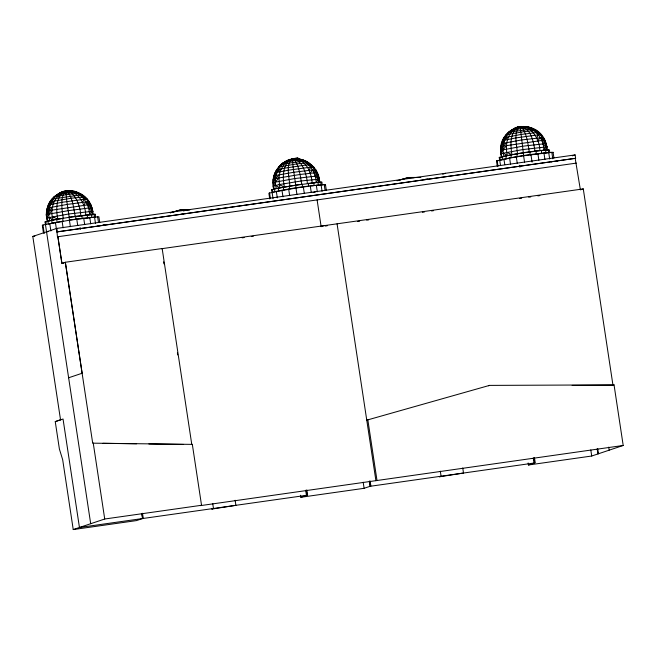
<?xml version="1.0" encoding="UTF-8"?>
<svg xmlns="http://www.w3.org/2000/svg" width="656" height="656" viewBox="0 0 656 656"><rect width="100%" height="100%" fill="white"/><g stroke="black" fill="none" stroke-linecap="round" stroke-linejoin="round"><path stroke-width="0.98" d="M56.613 195.463L54.169 196.997L66.133 194.66L79.163 193.184C62.361 183.5 47.125 203.188 53.218 220.031L47.708 221.293C38.679 186.394 90.79 178.99 93.111 214.602L92.586 214.93M298.595 159.293L299.333 159.047L294.208 158.883L289.747 159.613L287.984 160.589L284.032 164L280.005 171.675L278.89 177.94L279.792 187.887L289.829 186.115C289.731 178.694 283.712 159.072 295.84 158.719C308.443 158.768 319.636 169.822 319.685 182.466L319.16 182.786M546.013 144.615L546.981 146.829L546.259 150.093L543.734 150.249C544.57 134.324 525.202 119.048 511.418 130.511L510.991 130.478C515.403 127.608 520.938 125.394 526.21 127.01C528.383 126.075 518.88 126.608 517.855 127.223C507.219 131.684 504.8 145.452 507.4 155.603L501.373 157.194C493.255 122.221 544.562 114.234 547.301 150.175M58.294 194.873L56.801 194.898C69.946 184.689 90.044 195.406 91.75 211.166L89.544 214.676C89.405 202.425 79.179 189.387 66.051 191.019C66.133 199.809 68.052 208.583 69.167 217.316L93.111 214.602M319.685 182.466L316.118 182.54C315.979 170.289 305.753 157.251 292.625 158.883C292.707 167.674 294.626 176.448 295.741 185.181L320.677 182.048L321.809 182.138L322.252 185.09M523.349 152.889L512 154.75C510.253 145.419 509.441 130.593 520.233 126.592L523.521 126.493L530.212 127.535L523.595 126.444L520.151 126.838L523.349 152.889L539.88 150.642C539.921 137.703 527.793 120.237 514.033 128.666C524.48 124.919 537.395 127.362 542.881 137.785L543.365 137.481L544.488 140.737L544.997 140.425L538.174 132.356L520.774 134.488L504.079 137.752C501.209 143.648 500.052 150.478 501.897 156.866M543.365 137.481L521.471 139.966L501.856 143.598L500.684 147.19L500.971 150.224L500.446 150.544M273.757 189.477C270.903 179.695 274.946 168.485 283.376 162.762C295.618 156.645 287.64 160.162 283.376 162.762L283.81 162.795C286.844 158.793 312.518 154.882 286.27 161.048L289.452 159.695M74.948 192.323C79.196 191.995 64.14 189.486 64.263 192.224C60.254 200.219 62.082 209.756 63.255 218.251L57.818 219.178C56.178 210.797 55.85 201.023 61.254 193.881L61.41 192.733C74.973 185.591 85.805 203.163 85.69 215.07M273.068 186.189L279.153 184.582L284.392 187.034C282.752 178.662 282.424 168.879 287.828 161.737L287.984 160.589L290.239 159.515M511.418 130.511L508.359 132.578L511.204 130.339L515.436 129.453L515.6 128.305L517.855 127.223M74.538 191.995L57.023 194.766C50.135 201.359 47.142 211.527 49.766 220.752M304.679 160.909C298.841 158.096 290.378 161.975 283.597 162.622C276.709 169.215 273.716 179.383 276.34 188.608L278.931 188.067M505.792 136.448L506.719 135.07L506.038 135.013L511.204 130.339C504.325 136.932 501.323 147.1 503.956 156.325M52.701 206.87L48.987 210.781L46.789 214.643L47.191 208.321L47.675 208.026L67.281 204.393L85.911 201.974L89.806 204.762L92.029 207.985L91.496 208.305L92.799 211.257L92.078 214.52L91.75 211.166L88.47 208.05L68.167 210.683L48.839 214.11L46.264 214.971L47.183 221.621M82.402 195.554L84.772 196.849L71.127 198.243L51.857 201.515L48.331 205.156L46.494 211.617L46.264 214.971L46.879 213.331M525.21 126.862C511.04 123.877 517.207 146.436 517.445 153.824M51.857 201.515L49.889 202.179L47.675 208.026L50.512 204.426L54.473 200.974M312.313 166.034L311.354 164.713L305.712 165.066L284.54 168.182L276.471 170.035C273.601 175.939 272.437 182.77 274.29 189.158L275.659 188.789M52.537 199.498L51.849 199.44L53.554 198.866L54.456 196.825L57.023 194.766L54.169 196.997M279.112 167.362L278.431 167.305L280.128 166.731L281.03 164.681L283.597 162.622L280.743 164.861L283.81 162.795M506.038 135.013L507.744 134.447L508.646 132.397L509.761 132.102L533.344 128.756L529.991 127.674L533.344 128.756M46.494 218.325L48.839 214.11L52.316 210.084L87.371 204.918L90.807 204.844L91.151 206.574M273.601 185.861L275.413 181.966L278.89 177.94L300.046 174.471L316.389 172.626L317.389 172.708L318.078 176.169L318.603 175.841L314.806 169.691L310.567 164.648L313.724 167.091L314.88 169.322M500.676 153.898L503.021 149.683L506.498 145.657L541.553 140.491L544.997 140.425L545.341 142.147M82.394 202.335L84.132 199.285L87.15 199.227L87.92 200.72M288.378 160.909L286.565 161.073C300.284 152.659 306.828 173.332 307.352 183.532L312.264 182.926L311.206 176.308L308.968 170.199L310.714 167.149L313.724 167.091L313.281 167.362M536.575 137.908L538.322 134.865L541.339 134.8L540.888 135.079L538.961 132.422L538.174 132.356M49.553 207.526L47.002 211.298L52.316 210.084M315.667 170.806L316.873 173.02L315.749 169.773L314.806 169.691L293.863 172.249L276.127 175.39L273.068 179.473L273.363 182.507L272.839 182.835M503.734 143.106L501.192 146.878L506.498 145.657M83.648 205.295L85.911 201.974L89.175 201.909L90.02 204.344M310.222 173.159L312.486 169.838L316.389 172.626L319.374 179.113L318.652 182.376L317.57 175.759L313.945 172.774M537.838 140.868L540.101 137.547L543.996 140.335L546.21 143.557L522.348 146.255L500.971 150.224L503.177 146.354L506.891 142.442M278.431 169.379L274.905 173.02L273.765 176.185L273.577 179.162L278.89 177.94M506.047 137.096L502.512 140.728L501.856 143.598L504.702 139.999L508.662 136.546M279.276 174.734L275.569 178.637L273.363 182.507L294.741 178.547L318.603 175.841M51.849 199.44L54.456 196.825L50.291 201.933L48.774 204.885L61.91 202.31L84.132 199.285M278.431 167.305L281.03 164.681L289.493 163.032L305.171 160.999L307.607 162.475M61.254 193.881C63.566 190.904 67.576 190.494 71.028 191.29M287.828 161.737C294.929 154.308 306.008 162.565 308.968 170.199M534.968 151.241C533.631 142.221 531.188 127.977 520.233 126.592L513.878 128.756M281.047 168.83L277.086 172.282L274.249 175.882L276.127 175.39M55.58 196.529L59.844 193.094L71.742 191.208M282.154 164.385L286.418 160.95M509.761 132.102L514.033 128.666M57.884 194.537L63.173 191.757M57.236 194.939C71.668 182.147 80.385 203.975 80.778 215.668M284.458 162.401C292.609 157.899 304.072 157.702 310.952 164.959L311.354 164.713M512.074 130.109L517.354 127.33M69.413 190.871L66.051 191.019L59.844 193.094M90.692 523.718L45.059 221.941L51.652 220.203L69.167 217.316M95.678 217.226L95.235 214.282L94.103 214.184L75.604 216.283L69.077 217.243L69.52 220.186L42.952 224.975L42.304 225.377L43.444 232.937M86.707 199.498L87.15 199.227L83.984 196.784M89.175 201.909L88.691 202.204L89.897 204.418M92.266 211.585L92.799 211.257L90.995 207.895L87.371 204.918M94.653 214.635L95.235 214.282M280.743 164.861L276.873 169.789L275.348 172.741L288.492 170.175L310.714 167.149M308.32 162.893L310.952 164.959M315.265 170.068L315.749 169.773M321.235 182.491L321.809 182.138M324.81 185L325.458 184.598L326.319 190.265M508.359 132.578L504.48 137.506L502.963 140.458L516.1 137.883L538.322 134.865M535.936 130.61L538.56 132.668L538.961 132.422M510.302 157.981L499.692 160.466L499.249 157.514C515.559 153.381 532.606 150.978 549.416 149.855L549.867 152.799M497.346 166.624L496.485 160.95C514.878 156.292 534.107 153.578 553.074 152.315L553.926 157.981M552.418 152.709L553.074 152.315M272.084 192.749L271.633 189.805L274.462 188.854L302.178 184.139L302.621 187.091L308.779 186.255L308.336 183.303M325.458 184.598C306.5 185.861 287.271 188.575 268.878 193.241L269.731 198.907M60.713 193.159L66.051 191.019L68.544 191.101M517.133 127.469L514.173 128.781M298.365 159.047L292.625 158.883L287.287 161.023L289.37 159.744M515.764 128.305L520.233 126.592L522.725 126.674M59.696 193.184L66.051 191.019L69.249 191.495M289.886 159.728L292.625 158.883L297.603 159.146M518.757 127.305L520.233 126.592L522.061 126.797M59.991 193.208L62.943 191.896M63.87 191.814L66.051 191.019L64.575 191.724M290.444 159.679L292.625 158.883L295.118 158.957M518.051 127.387L520.233 126.592L523.439 127.067M142.5 513.271L143.262 518.322L136.497 520.593L73.234 529.564L62.673 459.692L59.401 449.065L55.252 421.628L60.992 419.578M60.541 419.856L32.8 236.439L56.637 228.452L57.457 236.791M102.475 225.32L104.312 224.705M170.453 212.765L180.958 209.772L190.158 209.699M183.491 210.986L186.238 210.051M313.117 192.602L315.856 191.667M376.987 480.389L367.827 419.799L366.761 420.16L489.515 385.392L614.041 384.875L623.2 445.465L200.482 505.628L201.54 505.276L192.331 444.383L191.798 444.563L162.155 248.526L161.622 248.706L583.282 188.895L612.975 385.236L572.147 385.4M397.077 180.753L408.565 177.489L420.832 177.391M442.734 174.217L445.481 173.274M324.039 225.648L321.145 226.64L317.102 199.875M555.862 161.36L557.698 160.745M572.352 155.833L575.115 154.906L575.632 158.293L56.711 231.978M583.299 188.895L580.388 189.846L575.197 158.432M68.618 377.774L82.131 373.248L65.346 262.261L61.91 263.409L57.859 236.652M55.252 421.628L63.042 419.02L79.45 527.481L306.434 495.321L305.671 490.286M192.331 444.383L92.693 443.169L65.329 262.261L162.155 248.526M488.449 385.744L489.515 385.392M73.234 529.564L104.722 519.011L201.54 505.276M612.975 385.236L614.041 384.875M300.538 495.255L300.842 497.281L307.615 495.009L306.852 489.991M300.842 497.281L364.105 488.31L370.878 486.039L370.115 481.02M528.146 462.972L528.457 464.997L535.222 462.726L534.46 457.708M528.457 464.997L591.72 456.018L623.2 445.465M170.158 212.806L180.958 209.772M399.734 179.974L408.565 177.489M181.212 214.422L183.172 213.881M47.027 217.997L68.659 213.987L92.799 211.257M97.826 226.082L99.515 225.639M274.159 192.003L272.658 192.397L272.215 189.445M501.209 153.57L522.84 149.568L546.981 146.829L542.414 137.407M551.171 161.876L552.86 161.433M53.554 198.866L81.41 194.766L84.378 197.095M280.128 166.731L296.84 163.885L308.673 162.68L305.45 161.22M56.678 219.276L57.121 222.22L48.331 223.942L47.888 220.998M507.744 134.447L524.447 131.602L536.28 130.396L533.057 128.937L535.214 130.191M295.651 185.107L296.094 188.051L274.905 191.806L274.462 188.854M279.153 184.582L301.26 180.966L319.374 179.113L318.398 176.907M515.436 129.453L528.72 127.567M58.113 222.056L63.066 221.211L62.615 218.268M522.783 155.907L511.311 157.793L510.86 154.849M290.813 185.96L295.741 185.181M99.745 222.4L98.884 216.734L76.744 218.997L69.38 220.08L70.381 226.689M70.454 220.055L94.546 217.128M297.029 187.911L302.621 187.091M547.809 152.766L523.709 155.767L523.258 152.815M575.099 154.906L56.621 228.436L57.129 231.839L575.615 158.293M46.543 231.814L48.569 231.527M32.8 236.439L34.809 236.16M576.345 163.106L57.441 236.791L57.876 236.644L61.926 263.409L63.935 263.122M242.162 237.841L244.188 237.554M251.273 236.545L253.298 236.258M325.196 226.041L327.229 225.771M357.602 221.449L359.636 221.179M366.712 220.154L368.738 219.867M422.415 212.257L424.44 211.986M431.525 210.961L433.55 210.674M519.626 198.465L521.659 198.194M528.744 197.169L530.77 196.898M537.854 195.882L539.88 195.595M291.149 159.588L291.961 159.482M311.469 185.927L314.15 185.599L313.699 182.647M540.839 150.544L543.734 150.249L545.94 146.739L545.177 143.467L541.553 140.491M312.264 182.926L316.118 182.54L318.324 179.031L315.044 175.915M316.676 185.336L321.12 184.992L320.677 182.048M88.47 208.05L92.029 207.985M425.76 179.072L427.802 179.047M407.876 177.719L414.01 177.669M180.269 210.01L189.469 209.928M102.91 443.317L136.628 443.784M148.887 443.956L183.623 444.448M504.079 137.752L504.866 137.817M501.373 143.894L502.324 143.976M499.249 157.514L500.38 157.612M496.485 160.95L497.765 161.056M276.471 170.035L277.258 170.101M271.633 189.805L272.773 189.896M49.889 202.179L50.676 202.245M48.331 205.156L49.208 205.23M45.059 221.941L46.191 222.04M292.625 158.883L295.823 159.351M295.905 158.777L297.701 159.121M69.331 190.921L71.127 191.265M526.793 126.854L530.212 127.535M302.605 159.826L299.185 159.146L301.58 159.752M72.603 191.281L76.03 191.962M520.151 126.838L521.832 127.289C527.014 134.357 527.908 143.598 529.326 152.012M292.535 159.121L294.224 159.572C299.398 166.64 300.292 175.882 301.719 184.295M65.961 191.265L67.65 191.708C72.824 198.784 73.718 208.026 75.145 216.439M523.226 126.567L524.562 127.002M302.383 159.957L305.737 161.04M299.038 159.023L301.112 159.851M75.809 192.101L78.105 193.044M506.76 152.299L512 154.75L507.4 155.603L503.283 153.028M52.57 216.726L57.818 219.178L53.218 220.031L49.102 217.456M540.462 134.726L536.255 132.479L535.599 130.339M312.846 167.018L308.64 164.763L307.992 162.622M86.272 199.153L82.066 196.907L81.41 194.766M275.676 185.312L279.792 187.887M521.012 126.706L521.832 127.289M293.396 158.998L294.224 159.572M66.822 191.134L67.65 191.708M542.66 143.631L545.94 146.739L546.259 150.093M314.806 169.691L317.389 172.708M88.224 201.827L90.807 204.844M516.903 128.068L517.715 129.068M289.296 160.351L290.108 161.351M62.722 192.487L63.525 193.487M540.888 135.079L541.881 136.432M520.233 126.592L520.429 127.067M608.711 447.138L609.17 450.172M597.723 448.696L598.485 453.755M597.173 448.917L597.928 453.936M551.794 152.208L552.795 158.818M548.285 149.757L549.679 159.014M545.521 149.937L545.964 152.881M590.802 449.942L591.72 456.018M543.931 152.881L544.931 159.498M541.315 150.363L541.758 153.307M537.879 153.627L538.879 160.236M535.944 151.019L536.395 153.963M530.934 154.57L532.073 162.122M529.794 151.856L530.237 154.8M523.57 155.652L524.57 162.262M519.626 165.304L519.913 167.198M516.805 153.84L517.248 156.784M516.288 156.809L517.289 163.418M509.589 157.948L510.581 164.558M505.833 155.784L506.284 158.727M503.915 158.998L504.776 164.664M502.07 156.571L502.521 159.515M499.823 157.161L500.274 160.105M499.675 159.884L500.528 165.55M497.141 160.556L497.994 166.222M533.91 457.888L534.665 462.915M533.287 458.003L534.041 463.038L370.123 486.293L369.361 481.25M462.742 467.982L463.505 473.042L439.356 476.805L441.086 476.223L440.324 471.188M337.069 223.819L375.921 480.741M369.558 481.201L370.32 486.227M324.187 184.492L325.04 190.158M321.063 184.689L322.063 191.298M317.914 182.22L318.357 185.164M363.186 482.234L364.105 488.31M316.315 185.172L317.315 191.782M310.263 185.91L311.264 192.52M303.326 186.853L304.318 193.463M295.963 187.936L296.955 194.553M289.198 186.124L289.64 189.076M288.681 189.092L289.681 195.701M283.253 187.132L283.695 190.084M281.973 190.232L282.974 196.841M278.226 188.067L278.669 191.011M276.307 191.281L277.308 197.891M272.06 192.175L273.06 198.784M269.526 192.839L270.387 198.506M306.295 490.18L307.057 495.198M235.127 500.266L235.898 505.333L211.749 509.089L213.479 508.507L212.716 503.48M163.615 261.851L163.918 263.876M177.382 352.887L177.686 354.912M97.605 216.628L98.466 222.294M141.95 513.492L142.713 518.511M141.753 513.541L142.508 518.576M94.103 214.184L95.489 223.434M91.332 214.356L91.783 217.308M89.741 217.308L90.741 223.917M87.125 214.791L87.576 217.735M83.689 218.046L84.69 224.664M81.762 215.447L82.205 218.391M80.081 227.493L80.368 229.387M76.744 218.997L77.744 225.607M75.604 216.283L76.047 219.227M62.099 221.228L63.099 227.845M93.226 442.989L104.722 519.011M55.399 222.368L56.4 228.985M51.652 220.203L52.095 223.155M49.733 223.417L50.873 230.978M45.641 221.589L46.084 224.532M42.952 224.975L44.239 233.479M82.098 194.824L78.876 193.356L82.098 194.824"/></g></svg>
